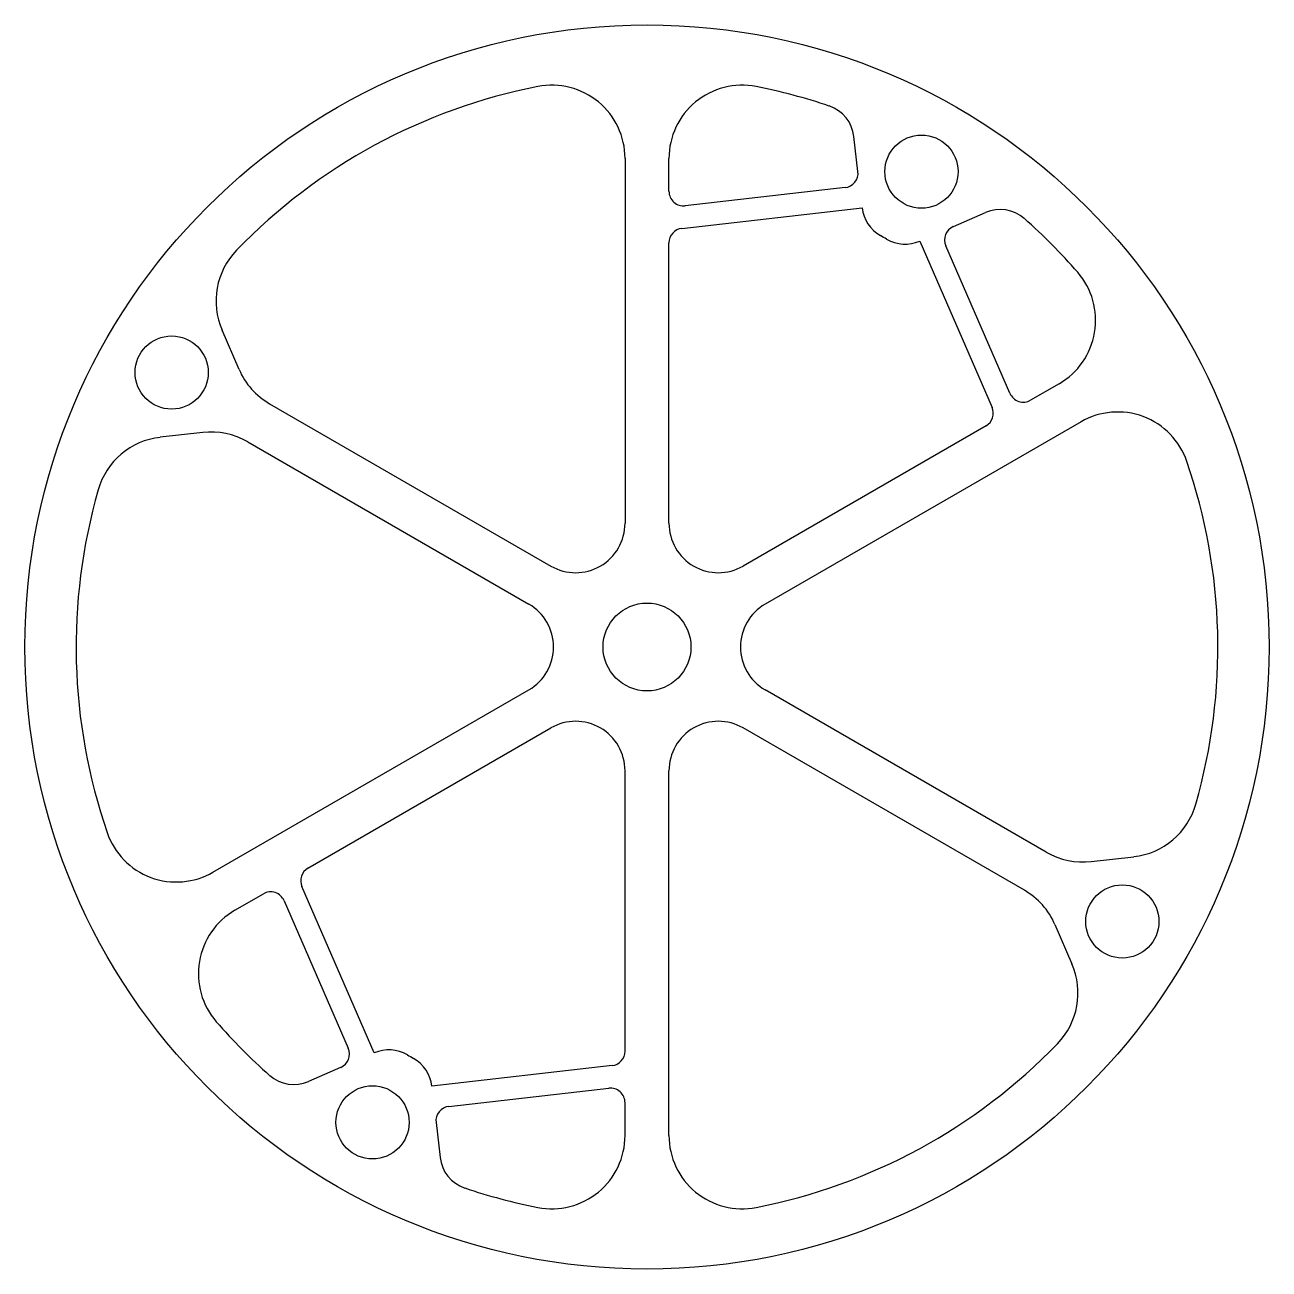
# Model space of a CAD drawing. Header units: millimetres. Extents: x -85 to 85, y -85 to 85.
import ezdxf

# ---------------------------------------------------------------- set-up
doc = ezdxf.new("R2010")
doc.units = ezdxf.units.MM
doc.layers.get('0').update_dxf_attribs({"linetype": 'CONTINUOUS'})

msp = doc.modelspace()

# ---------------------------------------------------------------- linework, layer by layer
at = {"color": 7, "linetype": 'CONTINUOUS', "lineweight": 25}
for p, q in [((28.82, 64.97), (28.28, 69.74)), ((-3, 66.75), (-3, 16.91)), ((3, 62.26), (3, 66.75)), ((27.06, 62.76), (5.23, 60.27)), ((4.77, 57.2), (29.39, 60)), ((29.39, 60), (29.39, 60)), ((41.86, 57.45), (46.26, 59.36)), ((3, 16.91), (3, 55.21)), ((37.27, 55.45), (37.27, 55.45)), ((37.27, 55.45), (47.15, 32.74)), ((49.58, 34.66), (40.82, 54.82)), ((-55.73, 37.9), (-58.06, 43.27)), ((56.3, 35.97), (52.42, 33.73)), ((-51.56, 33.23), (-13.14, 11.05)), ((59.3, 30.77), (16.14, 5.86)), ((-60.69, 29.31), (-66.51, 28.65)), ((46.32, 30.21), (13.14, 11.05)), ((-54.56, 28.04), (-16.14, 5.86)), ((-59.3, -30.77), (-16.14, -5.86)), ((54.56, -28.04), (16.14, -5.86)), ((-46.32, -30.21), (-13.14, -11.05)), ((51.56, -33.23), (13.14, -11.05)), ((-3, -55.21), (-3, -16.91)), ((3, -66.75), (3, -16.91)), ((60.69, -29.31), (66.51, -28.65)), ((-56.3, -35.97), (-52.42, -33.73)), ((-37.27, -55.45), (-47.15, -32.74)), ((-49.58, -34.66), (-40.82, -54.82)), ((55.73, -37.9), (58.06, -43.27)), ((-37.27, -55.45), (-37.27, -55.45)), ((-41.86, -57.45), (-46.26, -59.36)), ((-4.77, -57.2), (-29.39, -60)), ((-29.39, -60), (-29.39, -60)), ((-27.06, -62.76), (-5.23, -60.27)), ((-3, -66.75), (-3, -62.26)), ((-28.82, -64.97), (-28.28, -69.74))]:
    msp.add_line(p, q, dxfattribs=at)
for centre, radius in [((0, 0), 85), ((37.5, 64.95), 5), ((-64.95, 37.5), 5), ((0, 0), 6), ((64.95, -37.5), 5), ((-37.5, -64.95), 5)]:
    msp.add_circle(centre, radius, dxfattribs=at)
for centre, radius, start, end in [((0, 0), 78, 101.0214, 135.9731), ((-13, 66.75), 10, 0, 101.0214), ((13, 66.75), 10, 78.9786, 180), ((0, 0), 78, 71.3768, 78.9786), ((23.31, 69.18), 5, 6.4939, 71.3768), ((26.84, 64.75), 2, 276.4939, 6.4939), ((5, 62.26), 2, 180, 276.4939), ((34.36, 60.57), 5, 186.4939, 240.4357), ((48.25, 54.78), 5, 48.6232, 113.5061), ((0, 0), 78, 41.0214, 48.6232), ((5, 55.21), 2, 96.4939, 180), ((0, 0), 64.63, 59.5643, 60.4357), ((42.65, 55.61), 2, 113.5061, 203.5061), ((35.27, 60.04), 5, 239.5643, 293.5061), ((-48.89, 47.26), 10, 135.9731, 203.5061), ((51.3, 44.63), 10, 300, 41.0214), ((-46.56, 41.89), 10, 203.5061, 240), ((51.42, 35.46), 2, 203.5061, 300), ((45.32, 31.94), 2, 300, 23.5061), ((64.3, 22.11), 10, 18.9786, 120), ((-59.56, 19.37), 10, 60, 96.4939), ((-65.37, 18.71), 10, 96.4939, 164.0269), ((0, 0), 78, 344.0269, 18.9786), ((0, 0), 78, 164.0269, 198.9786), ((-9.76, 16.91), 6.76, 240, 0), ((9.76, 16.91), 6.76, 180, 300), ((-19.52, 0), 6.76, 300, 60), ((19.52, 0), 6.76, 120, 240), ((-9.76, -16.91), 6.76, 0, 120), ((9.76, -16.91), 6.76, 60, 180), ((65.37, -18.71), 10, 276.4939, 344.0269), ((-64.3, -22.11), 10, 198.9786, 300), ((59.56, -19.37), 10, 240, 276.4939), ((-45.32, -31.94), 2, 120, 203.5061), ((-51.42, -35.46), 2, 23.5061, 120), ((46.56, -41.89), 10, 23.5061, 60), ((-51.3, -44.63), 10, 120, 221.0214), ((48.89, -47.26), 10, 315.9731, 23.5061), ((0, 0), 78, 221.0214, 228.6232), ((0, 0), 78, 281.0214, 315.9731), ((-42.65, -55.61), 2, 293.5061, 23.5061), ((-35.27, -60.04), 5, 59.5643, 113.5061), ((0, 0), 64.63, 239.5643, 240.4357), ((-5, -55.21), 2, 276.4939, 0), ((-34.36, -60.57), 5, 6.4939, 60.4357), ((-48.25, -54.78), 5, 228.6232, 293.5061), ((-5, -62.26), 2, 0, 96.4939), ((-26.84, -64.75), 2, 96.4939, 186.4939), ((-13, -66.75), 10, 258.9786, 0), ((13, -66.75), 10, 180, 281.0214), ((-23.31, -69.18), 5, 186.4939, 251.3768), ((0, 0), 78, 251.3768, 258.9786)]:
    msp.add_arc(centre, radius, start, end, dxfattribs=at)

doc.saveas('drawing.dxf')
